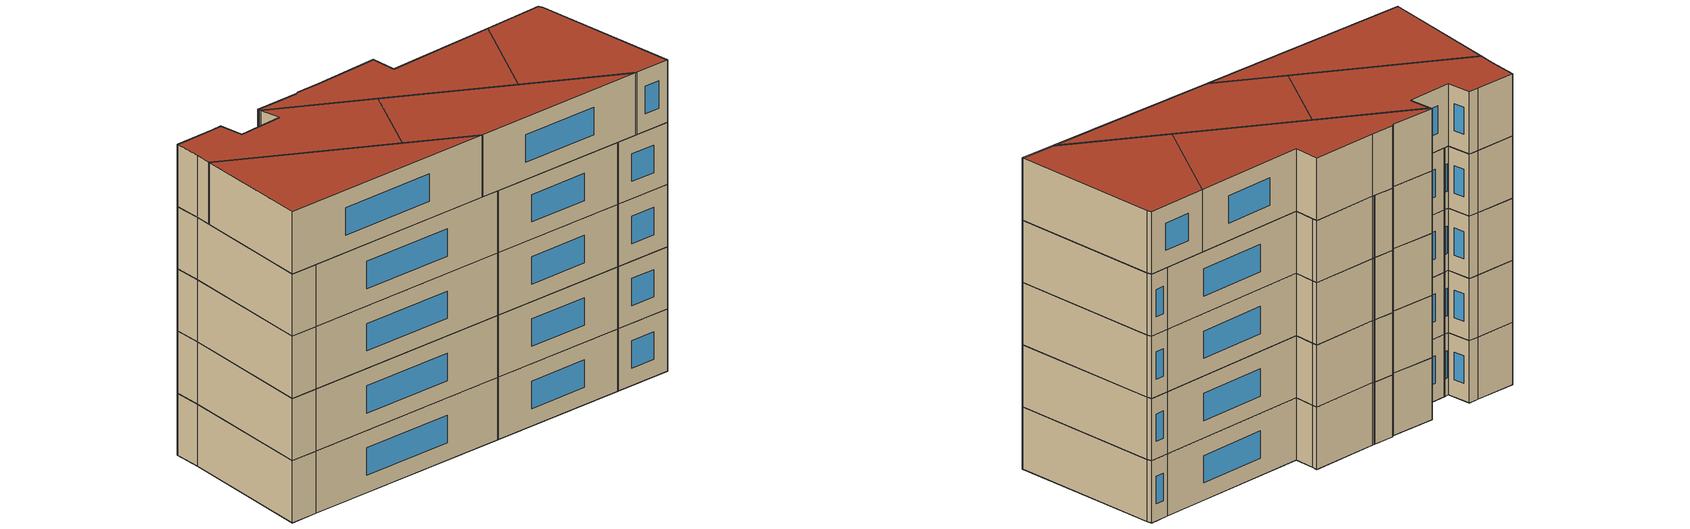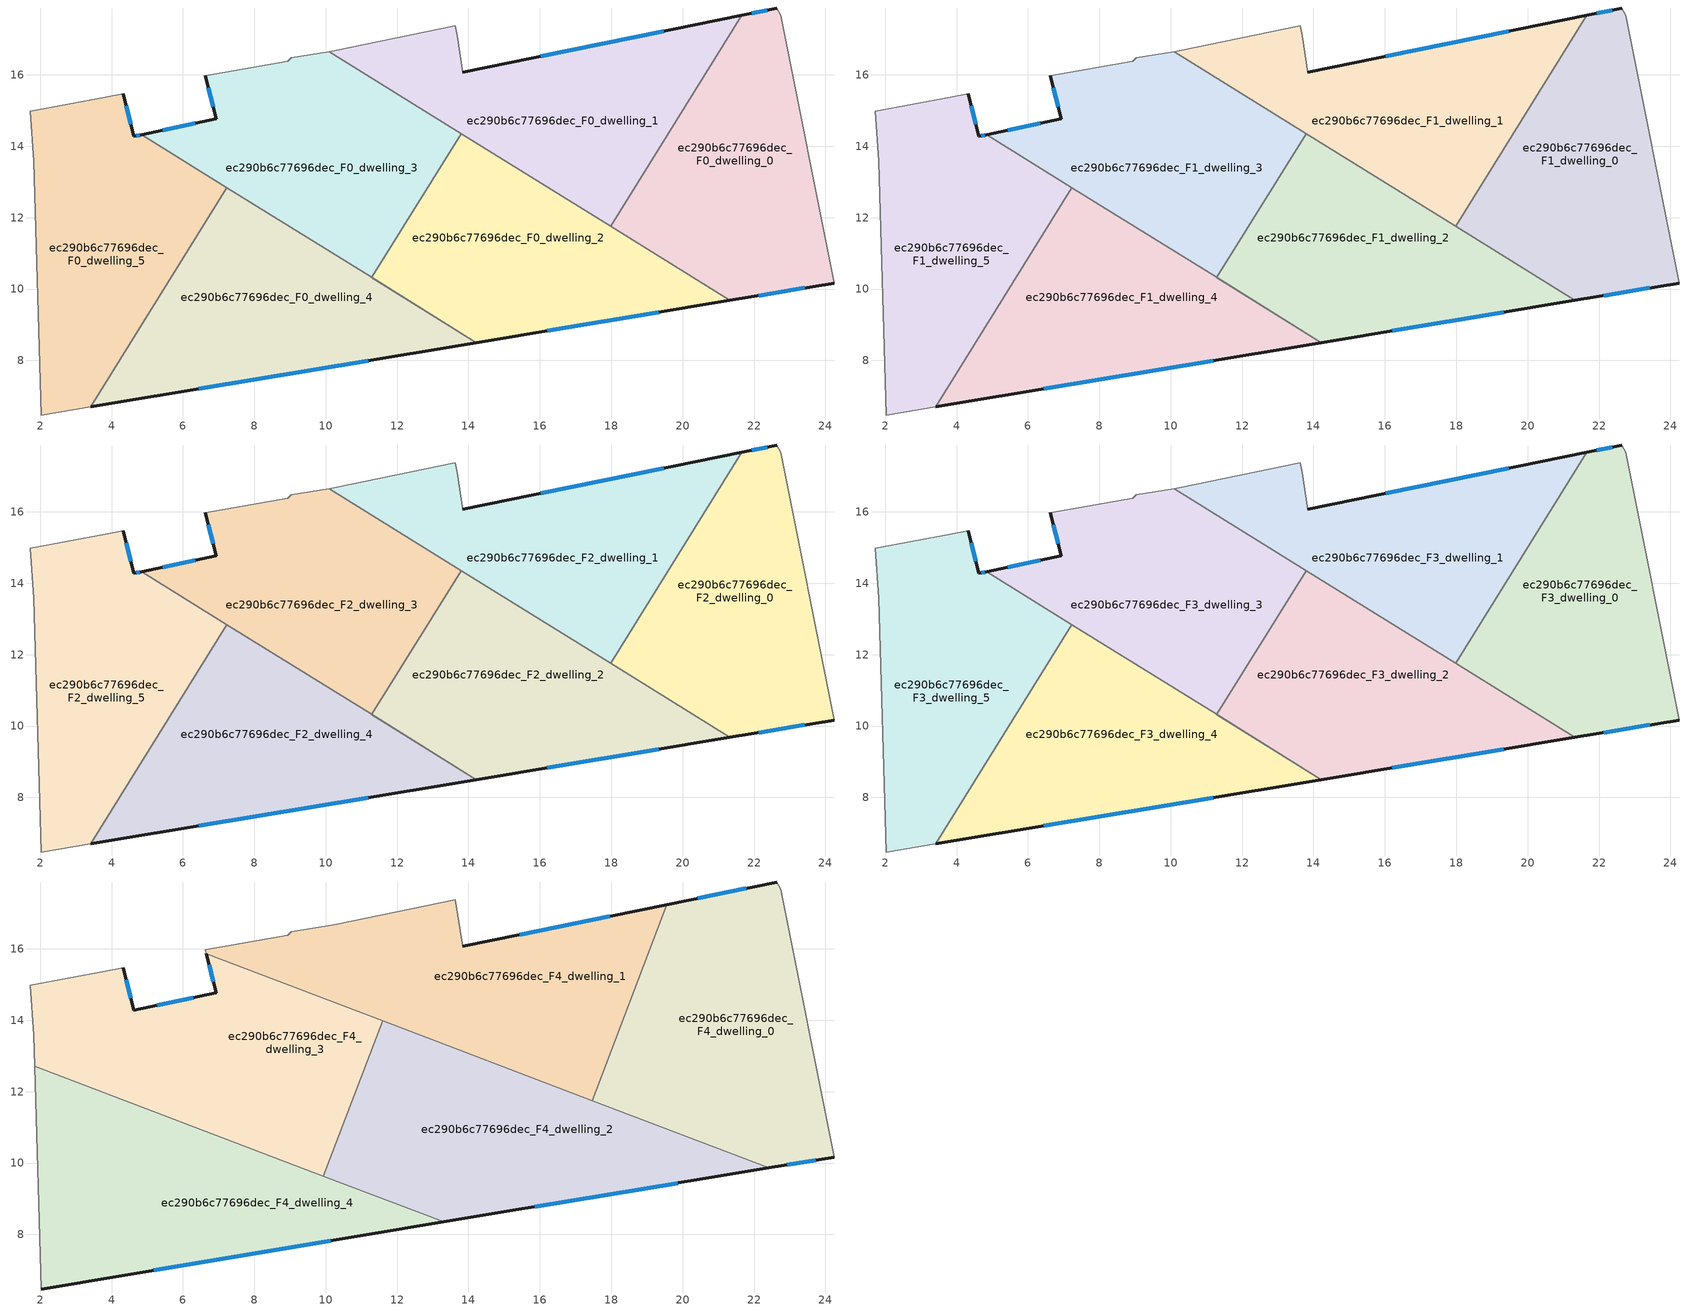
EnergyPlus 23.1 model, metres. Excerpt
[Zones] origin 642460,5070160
ec290b6c77696dec_F0_dwelling_0
 floor ground (EU_floor_Construction): 24.24,10.17 22.74,17.67 22.64,17.87 21.66,17.67 17.98,11.75 21.31,9.68 z0
 wall outside (EU_wall_Construction): 24.24,10.17 21.31,9.68 / 21.66,17.67 22.64,17.87 z0:3
 wall adiabatic (EU_wall_Construction): 22.64,17.87 22.74,17.67 24.24,10.17 z0:3
 wall to ec290b6c77696dec_F0_dwelling_1 (EU_wall_Construction): 17.98,11.75 21.66,17.67 z0:3
 wall to ec290b6c77696dec_F0_dwelling_2 (EU_wall_Construction): 21.31,9.68 17.98,11.75 z0:3
 window (EU_Window_Construction): 23.42,10.03 22.13,9.82 / 21.93,17.73 22.37,17.82 z0.84:2.16
ec290b6c77696dec_F0_dwelling_1
 floor ground (EU_floor_Construction): 17.98,11.75 21.66,17.67 13.84,16.07 13.68,17.09 13.64,17.38 10.23,16.68 10.09,16.65 z0
 wall outside (EU_wall_Construction): 13.84,16.07 21.66,17.67 z0:3
 wall adiabatic (EU_wall_Construction): 10.09,16.65 10.23,16.68 13.64,17.38 13.68,17.09 13.84,16.07 z0:3
 wall to ec290b6c77696dec_F0_dwelling_3 (EU_wall_Construction): 13.79,14.36 10.09,16.65 z0:3
 wall to ec290b6c77696dec_F0_dwelling_2 (EU_wall_Construction): 17.98,11.75 13.79,14.35 z0:3
 window (EU_Window_Construction): 16.03,16.52 19.47,17.22 z0.84:2.16
ec290b6c77696dec_F0_dwelling_2
 floor ground (EU_floor_Construction): 21.31,9.68 13.79,14.36 11.29,10.32 14.22,8.5 z0
 wall outside (EU_wall_Construction): 21.31,9.68 14.22,8.5 z0:3
 wall to ec290b6c77696dec_F0_dwelling_3 (EU_wall_Construction): 11.29,10.32 13.79,14.36 z0:3
 wall to ec290b6c77696dec_F0_dwelling_4 (EU_wall_Construction): 14.22,8.5 11.29,10.32 z0:3
 window (EU_Window_Construction): 19.33,9.35 16.21,8.83 z0.84:2.16
ec290b6c77696dec_F0_dwelling_3
 floor ground (EU_floor_Construction): 14.22,8.5 11.29,10.32 13.79,14.36 10.09,16.65 9.03,16.48 8.93,16.38 6.63,15.98 6.93,14.78 4.85,14.32 z0
 wall outside (EU_wall_Construction): 4.85,14.32 6.93,14.78 6.63,15.98 z0:3
 wall adiabatic (EU_wall_Construction): 6.63,15.98 8.93,16.38 9.03,16.48 10.09,16.65 / 11.29,10.32 14.22,8.5 11.29,10.32 z0:3
 wall to ec290b6c77696dec_F0_dwelling_5 (EU_wall_Construction): 7.23,12.84 4.85,14.32 z0:3
 wall to ec290b6c77696dec_F0_dwelling_4 (EU_wall_Construction): 11.29,10.32 7.23,12.84 z0:3
 window (EU_Window_Construction): 5.43,14.45 6.35,14.65 / 6.85,15.11 6.72,15.64 z0.84:2.16
ec290b6c77696dec_F0_dwelling_4
 floor ground (EU_floor_Construction): 14.22,8.5 7.23,12.84 3.42,6.7 z0
 wall outside (EU_wall_Construction): 14.22,8.5 3.42,6.7 z0:3
 wall to ec290b6c77696dec_F0_dwelling_5 (EU_wall_Construction): 3.42,6.7 7.23,12.84 z0:3
 window (EU_Window_Construction): 11.19,8 6.45,7.21 z0.84:2.16
ec290b6c77696dec_F0_dwelling_5
 floor ground (EU_floor_Construction): 3.42,6.7 7.23,12.84 4.85,14.32 4.63,14.28 4.33,15.48 3.83,15.38 1.73,14.98 1.83,13.58 2.03,6.47 z0
 wall outside (EU_wall_Construction): 4.33,15.48 4.63,14.28 4.85,14.32 z0:3
 wall adiabatic (EU_wall_Construction): 3.42,6.7 2.03,6.47 1.83,13.58 1.73,14.98 3.83,15.38 4.33,15.48 z0:3
 window (EU_Window_Construction): 4.41,15.14 4.54,14.61 / 4.69,14.29 4.79,14.31 z0.84:2.16
ec290b6c77696dec_F1_dwelling_0
 floor to ec290b6c77696dec_F0_dwelling_0 (EU_floor_Construction): 24.24,10.17 22.74,17.67 22.64,17.87 21.66,17.67 17.98,11.75 21.31,9.68 z3
 wall outside (EU_wall_Construction): 24.24,10.17 21.31,9.68 / 21.66,17.67 22.64,17.87 z3:6
 wall adiabatic (EU_wall_Construction): 22.64,17.87 22.74,17.67 24.24,10.17 z3:6
 wall to ec290b6c77696dec_F1_dwelling_1 (EU_wall_Construction): 17.98,11.75 21.66,17.67 z3:6
 wall to ec290b6c77696dec_F1_dwelling_2 (EU_wall_Construction): 21.31,9.68 17.98,11.75 z3:6
 window (EU_Window_Construction): 23.42,10.03 22.13,9.82 / 21.93,17.73 22.37,17.82 z3.84:5.16
ec290b6c77696dec_F1_dwelling_1
 floor to ec290b6c77696dec_F0_dwelling_1 (EU_floor_Construction): 17.98,11.75 21.66,17.67 13.84,16.07 13.68,17.09 13.64,17.38 10.23,16.68 10.09,16.65 z3
 wall outside (EU_wall_Construction): 13.84,16.07 21.66,17.67 z3:6
 wall adiabatic (EU_wall_Construction): 10.09,16.65 10.23,16.68 13.64,17.38 13.68,17.09 13.84,16.07 z3:6
 wall to ec290b6c77696dec_F1_dwelling_3 (EU_wall_Construction): 13.79,14.36 10.09,16.65 z3:6
 wall to ec290b6c77696dec_F1_dwelling_2 (EU_wall_Construction): 17.98,11.75 13.79,14.35 z3:6
 window (EU_Window_Construction): 16.03,16.52 19.47,17.22 z3.84:5.16
ec290b6c77696dec_F1_dwelling_2
 floor to ec290b6c77696dec_F0_dwelling_2 (EU_floor_Construction): 21.31,9.68 13.79,14.36 11.29,10.32 14.22,8.5 z3
 wall outside (EU_wall_Construction): 21.31,9.68 14.22,8.5 z3:6
 wall to ec290b6c77696dec_F1_dwelling_3 (EU_wall_Construction): 11.29,10.32 13.79,14.36 z3:6
 wall to ec290b6c77696dec_F1_dwelling_4 (EU_wall_Construction): 14.22,8.5 11.29,10.32 z3:6
 window (EU_Window_Construction): 19.33,9.35 16.21,8.83 z3.84:5.16
ec290b6c77696dec_F1_dwelling_3
 floor to ec290b6c77696dec_F0_dwelling_3 (EU_floor_Construction): 14.22,8.5 11.29,10.32 13.79,14.36 10.09,16.65 9.03,16.48 8.93,16.38 6.63,15.98 6.93,14.78 4.85,14.32 z3
 wall outside (EU_wall_Construction): 4.85,14.32 6.93,14.78 6.63,15.98 z3:6
 wall adiabatic (EU_wall_Construction): 6.63,15.98 8.93,16.38 9.03,16.48 10.09,16.65 / 11.29,10.32 14.22,8.5 11.29,10.32 z3:6
 wall to ec290b6c77696dec_F1_dwelling_5 (EU_wall_Construction): 7.23,12.84 4.85,14.32 z3:6
 wall to ec290b6c77696dec_F1_dwelling_4 (EU_wall_Construction): 11.29,10.32 7.23,12.84 z3:6
 window (EU_Window_Construction): 5.43,14.45 6.35,14.65 / 6.85,15.11 6.72,15.64 z3.84:5.16
ec290b6c77696dec_F1_dwelling_4
 floor to ec290b6c77696dec_F0_dwelling_4 (EU_floor_Construction): 14.22,8.5 7.23,12.84 3.42,6.7 z3
 wall outside (EU_wall_Construction): 14.22,8.5 3.42,6.7 z3:6
 wall to ec290b6c77696dec_F1_dwelling_5 (EU_wall_Construction): 3.42,6.7 7.23,12.84 z3:6
 window (EU_Window_Construction): 11.19,8 6.45,7.21 z3.84:5.16
ec290b6c77696dec_F1_dwelling_5
 floor to ec290b6c77696dec_F0_dwelling_5 (EU_floor_Construction): 3.42,6.7 7.23,12.84 4.85,14.32 4.63,14.28 4.33,15.48 3.83,15.38 1.73,14.98 1.83,13.58 2.03,6.47 z3
 wall outside (EU_wall_Construction): 4.33,15.48 4.63,14.28 4.85,14.32 z3:6
 wall adiabatic (EU_wall_Construction): 3.42,6.7 2.03,6.47 1.83,13.58 1.73,14.98 3.83,15.38 4.33,15.48 z3:6
 window (EU_Window_Construction): 4.41,15.14 4.54,14.61 / 4.69,14.29 4.79,14.31 z3.84:5.16
ec290b6c77696dec_F2_dwelling_0
 floor to ec290b6c77696dec_F1_dwelling_0 (EU_floor_Construction): 24.24,10.17 22.74,17.67 22.64,17.87 21.66,17.67 17.98,11.75 21.31,9.68 z6
 wall outside (EU_wall_Construction): 24.24,10.17 21.31,9.68 / 21.66,17.67 22.64,17.87 z6:9
 wall adiabatic (EU_wall_Construction): 22.64,17.87 22.74,17.67 24.24,10.17 z6:9
 wall to ec290b6c77696dec_F2_dwelling_1 (EU_wall_Construction): 17.98,11.75 21.66,17.67 z6:9
 wall to ec290b6c77696dec_F2_dwelling_2 (EU_wall_Construction): 21.31,9.68 17.98,11.75 z6:9
 window (EU_Window_Construction): 23.42,10.03 22.13,9.82 / 21.93,17.73 22.37,17.82 z6.84:8.16
ec290b6c77696dec_F2_dwelling_1
 floor to ec290b6c77696dec_F1_dwelling_1 (EU_floor_Construction): 17.98,11.75 21.66,17.67 13.84,16.07 13.68,17.09 13.64,17.38 10.23,16.68 10.09,16.65 z6
 wall outside (EU_wall_Construction): 13.84,16.07 21.66,17.67 z6:9
 wall adiabatic (EU_wall_Construction): 10.09,16.65 10.23,16.68 13.64,17.38 13.68,17.09 13.84,16.07 z6:9
 wall to ec290b6c77696dec_F2_dwelling_3 (EU_wall_Construction): 13.79,14.36 10.09,16.65 z6:9
 wall to ec290b6c77696dec_F2_dwelling_2 (EU_wall_Construction): 17.98,11.75 13.79,14.35 z6:9
 window (EU_Window_Construction): 16.03,16.52 19.47,17.22 z6.84:8.16
ec290b6c77696dec_F2_dwelling_2
 floor to ec290b6c77696dec_F1_dwelling_2 (EU_floor_Construction): 21.31,9.68 13.79,14.36 11.29,10.32 14.22,8.5 z6
 wall outside (EU_wall_Construction): 21.31,9.68 14.22,8.5 z6:9
 wall to ec290b6c77696dec_F2_dwelling_3 (EU_wall_Construction): 11.29,10.32 13.79,14.36 z6:9
 wall to ec290b6c77696dec_F2_dwelling_4 (EU_wall_Construction): 14.22,8.5 11.29,10.32 z6:9
 window (EU_Window_Construction): 19.33,9.35 16.21,8.83 z6.84:8.16
ec290b6c77696dec_F2_dwelling_3
 floor to ec290b6c77696dec_F1_dwelling_3 (EU_floor_Construction): 14.22,8.5 11.29,10.32 13.79,14.36 10.09,16.65 9.03,16.48 8.93,16.38 6.63,15.98 6.93,14.78 4.85,14.32 z6
 wall outside (EU_wall_Construction): 4.85,14.32 6.93,14.78 6.63,15.98 z6:9
 wall adiabatic (EU_wall_Construction): 6.63,15.98 8.93,16.38 9.03,16.48 10.09,16.65 / 11.29,10.32 14.22,8.5 11.29,10.32 z6:9
 wall to ec290b6c77696dec_F2_dwelling_5 (EU_wall_Construction): 7.23,12.84 4.85,14.32 z6:9
 wall to ec290b6c77696dec_F2_dwelling_4 (EU_wall_Construction): 11.29,10.32 7.23,12.84 z6:9
 window (EU_Window_Construction): 5.43,14.45 6.35,14.65 / 6.85,15.11 6.72,15.64 z6.84:8.16
ec290b6c77696dec_F2_dwelling_4
 floor to ec290b6c77696dec_F1_dwelling_4 (EU_floor_Construction): 14.22,8.5 7.23,12.84 3.42,6.7 z6
 wall outside (EU_wall_Construction): 14.22,8.5 3.42,6.7 z6:9
 wall to ec290b6c77696dec_F2_dwelling_5 (EU_wall_Construction): 3.42,6.7 7.23,12.84 z6:9
 window (EU_Window_Construction): 11.19,8 6.45,7.21 z6.84:8.16
ec290b6c77696dec_F2_dwelling_5
 floor to ec290b6c77696dec_F1_dwelling_5 (EU_floor_Construction): 3.42,6.7 7.23,12.84 4.85,14.32 4.63,14.28 4.33,15.48 3.83,15.38 1.73,14.98 1.83,13.58 2.03,6.47 z6
 wall outside (EU_wall_Construction): 4.33,15.48 4.63,14.28 4.85,14.32 z6:9
 wall adiabatic (EU_wall_Construction): 3.42,6.7 2.03,6.47 1.83,13.58 1.73,14.98 3.83,15.38 4.33,15.48 z6:9
 window (EU_Window_Construction): 4.41,15.14 4.54,14.61 / 4.69,14.29 4.79,14.31 z6.84:8.16
ec290b6c77696dec_F3_dwelling_0
 floor to ec290b6c77696dec_F2_dwelling_0 (EU_floor_Construction): 24.24,10.17 22.74,17.67 22.64,17.87 21.66,17.67 17.98,11.75 21.31,9.68 z9
 wall outside (EU_wall_Construction): 24.24,10.17 21.31,9.68 / 21.66,17.67 22.64,17.87 z9:12
 wall adiabatic (EU_wall_Construction): 22.64,17.87 22.74,17.67 24.24,10.17 z9:12
 wall to ec290b6c77696dec_F3_dwelling_1 (EU_wall_Construction): 17.98,11.75 21.66,17.67 z9:12
 wall to ec290b6c77696dec_F3_dwelling_2 (EU_wall_Construction): 21.31,9.68 17.98,11.75 z9:12
 window (EU_Window_Construction): 23.42,10.03 22.13,9.82 / 21.93,17.73 22.37,17.82 z9.84:11.16
ec290b6c77696dec_F3_dwelling_1
 floor to ec290b6c77696dec_F2_dwelling_1 (EU_floor_Construction): 17.98,11.75 21.66,17.67 13.84,16.07 13.68,17.09 13.64,17.38 10.23,16.68 10.09,16.65 z9
 wall outside (EU_wall_Construction): 13.84,16.07 21.66,17.67 z9:12
 wall adiabatic (EU_wall_Construction): 10.09,16.65 10.23,16.68 13.64,17.38 13.68,17.09 13.84,16.07 z9:12
 wall to ec290b6c77696dec_F3_dwelling_3 (EU_wall_Construction): 13.79,14.36 10.09,16.65 z9:12
 wall to ec290b6c77696dec_F3_dwelling_2 (EU_wall_Construction): 17.98,11.75 13.79,14.35 z9:12
 window (EU_Window_Construction): 16.03,16.52 19.47,17.22 z9.84:11.16
ec290b6c77696dec_F3_dwelling_2
 floor to ec290b6c77696dec_F2_dwelling_2 (EU_floor_Construction): 21.31,9.68 13.79,14.36 11.29,10.32 14.22,8.5 z9
 wall outside (EU_wall_Construction): 21.31,9.68 14.22,8.5 z9:12
 wall to ec290b6c77696dec_F3_dwelling_3 (EU_wall_Construction): 11.29,10.32 13.79,14.36 z9:12
 wall to ec290b6c77696dec_F3_dwelling_4 (EU_wall_Construction): 14.22,8.5 11.29,10.32 z9:12
 window (EU_Window_Construction): 19.33,9.35 16.21,8.83 z9.84:11.16
ec290b6c77696dec_F3_dwelling_3
 floor to ec290b6c77696dec_F2_dwelling_3 (EU_floor_Construction): 14.22,8.5 11.29,10.32 13.79,14.36 10.09,16.65 9.03,16.48 8.93,16.38 6.63,15.98 6.93,14.78 4.85,14.32 z9
 wall outside (EU_wall_Construction): 4.85,14.32 6.93,14.78 6.63,15.98 z9:12
 wall adiabatic (EU_wall_Construction): 6.63,15.98 8.93,16.38 9.03,16.48 10.09,16.65 / 11.29,10.32 14.22,8.5 11.29,10.32 z9:12
 wall to ec290b6c77696dec_F3_dwelling_5 (EU_wall_Construction): 7.23,12.84 4.85,14.32 z9:12
 wall to ec290b6c77696dec_F3_dwelling_4 (EU_wall_Construction): 11.29,10.32 7.23,12.84 z9:12
 window (EU_Window_Construction): 5.43,14.45 6.35,14.65 / 6.85,15.11 6.72,15.64 z9.84:11.16
ec290b6c77696dec_F3_dwelling_4
 floor to ec290b6c77696dec_F2_dwelling_4 (EU_floor_Construction): 14.22,8.5 7.23,12.84 3.42,6.7 z9
 wall outside (EU_wall_Construction): 14.22,8.5 3.42,6.7 z9:12
 wall to ec290b6c77696dec_F3_dwelling_5 (EU_wall_Construction): 3.42,6.7 7.23,12.84 z9:12
 window (EU_Window_Construction): 11.19,8 6.45,7.21 z9.84:11.16
ec290b6c77696dec_F3_dwelling_5
 floor to ec290b6c77696dec_F2_dwelling_5 (EU_floor_Construction): 3.42,6.7 7.23,12.84 4.85,14.32 4.63,14.28 4.33,15.48 3.83,15.38 1.73,14.98 1.83,13.58 2.03,6.47 z9
 wall outside (EU_wall_Construction): 4.33,15.48 4.63,14.28 4.85,14.32 z9:12
 wall adiabatic (EU_wall_Construction): 3.42,6.7 2.03,6.47 1.83,13.58 1.73,14.98 3.83,15.38 4.33,15.48 z9:12
 window (EU_Window_Construction): 4.41,15.14 4.54,14.61 / 4.69,14.29 4.79,14.31 z9.84:11.16
ec290b6c77696dec_F4_dwelling_0
 floor to ec290b6c77696dec_F3_dwelling_0 (EU_floor_Construction): 24.24,10.17 22.74,17.67 22.64,17.87 21.66,17.67 17.98,11.75 18.81,11.24 22.42,9.86 z12
 floor to ec290b6c77696dec_F3_dwelling_1 (EU_floor_Construction): 17.98,11.75 21.66,17.67 19.56,17.24 17.56,12.01 z12
 floor to ec290b6c77696dec_F3_dwelling_2 (EU_floor_Construction): 18.81,11.24 17.56,12.01 17.46,11.75 z12
 wall outside (EU_wall_Construction): 24.24,10.17 22.42,9.86 / 19.56,17.24 22.64,17.87 z12:15
 wall adiabatic (EU_wall_Construction): 22.64,17.87 22.74,17.67 24.24,10.17 z12:15
 wall to ec290b6c77696dec_F4_dwelling_1 (EU_wall_Construction): 17.46,11.75 19.56,17.24 z12:15
 wall to ec290b6c77696dec_F4_dwelling_2 (EU_wall_Construction): 22.42,9.86 17.46,11.75 z12:15
 window (EU_Window_Construction): 23.73,10.08 22.93,9.95 / 20.42,17.42 21.78,17.7 z12.84:14.16
 roof outside (EU_roof_Construction): 22.74,17.67 24.24,10.17 22.42,9.86 17.46,11.75 19.56,17.24 22.64,17.87 z15
ec290b6c77696dec_F4_dwelling_1
 floor to ec290b6c77696dec_F3_dwelling_1 (EU_floor_Construction): 17.56,12.01 19.56,17.24 13.84,16.07 13.68,17.09 13.64,17.38 10.23,16.68 10.09,16.65 z12
 floor to ec290b6c77696dec_F3_dwelling_3 (EU_floor_Construction): 13.19,13.38 13.79,14.36 10.09,16.65 9.03,16.48 8.93,16.38 6.63,15.98 6.66,15.87 z12
 floor to ec290b6c77696dec_F3_dwelling_2 (EU_floor_Construction): 17.46,11.75 17.56,12.01 13.79,14.36 13.19,13.38 z12
 wall outside (EU_wall_Construction): 13.84,16.07 19.56,17.24 z12:15
 wall adiabatic (EU_wall_Construction): 6.66,15.87 6.63,15.98 8.93,16.38 9.03,16.48 10.23,16.68 13.64,17.38 13.84,16.07 z12:15
 wall to ec290b6c77696dec_F4_dwelling_3 (EU_wall_Construction): 11.6,13.98 6.66,15.87 z12:15
 wall to ec290b6c77696dec_F4_dwelling_2 (EU_wall_Construction): 17.46,11.75 11.6,13.99 z12:15
 window (EU_Window_Construction): 15.44,16.4 17.95,16.91 z12.84:14.16
 roof outside (EU_roof_Construction): 19.56,17.24 17.46,11.75 6.66,15.87 6.63,15.98 8.93,16.38 9.03,16.48 10.23,16.68 13.64,17.38 13.84,16.07 z15
ec290b6c77696dec_F4_dwelling_2
 floor to ec290b6c77696dec_F3_dwelling_2 (EU_floor_Construction): 21.31,9.68 18.81,11.24 13.19,13.38 11.29,10.32 14.22,8.5 z12
 floor to ec290b6c77696dec_F3_dwelling_3 (EU_floor_Construction): 14.22,8.5 11.29,10.32 13.19,13.38 11.6,13.98 10.41,10.87 z12
 floor to ec290b6c77696dec_F3_dwelling_4 (EU_floor_Construction): 14.22,8.5 10.41,10.87 9.94,9.63 13.31,8.35 z12
 floor to ec290b6c77696dec_F3_dwelling_0 (EU_floor_Construction): 22.42,9.86 18.81,11.24 21.31,9.68 z12
 wall outside (EU_wall_Construction): 22.42,9.86 13.31,8.35 z12:15
 wall to ec290b6c77696dec_F4_dwelling_3 (EU_wall_Construction): 9.94,9.63 11.6,13.99 z12:15
 wall to ec290b6c77696dec_F4_dwelling_4 (EU_wall_Construction): 13.31,8.35 9.94,9.63 z12:15
 window (EU_Window_Construction): 19.86,9.44 15.86,8.77 z12.84:14.16
 roof outside (EU_roof_Construction): 22.42,9.86 13.31,8.35 9.94,9.63 11.6,13.99 z15
ec290b6c77696dec_F4_dwelling_3
 floor to ec290b6c77696dec_F3_dwelling_3 (EU_floor_Construction): 10.41,10.87 11.6,13.99 6.66,15.87 6.93,14.78 4.85,14.32 z12
 floor to ec290b6c77696dec_F3_dwelling_4 (EU_floor_Construction): 9.94,9.63 10.41,10.87 7.23,12.84 6.14,11.08 z12
 floor to ec290b6c77696dec_F3_dwelling_5 (EU_floor_Construction): 6.14,11.08 7.23,12.84 4.85,14.32 4.63,14.28 4.33,15.48 3.83,15.38 1.73,14.98 1.83,13.58 1.85,12.71 z12
 wall outside (EU_wall_Construction): 4.33,15.48 4.63,14.28 6.93,14.78 6.66,15.87 z12:15
 wall adiabatic (EU_wall_Construction): 1.85,12.71 1.83,13.58 1.73,14.98 3.83,15.38 4.33,15.48 z12:15
 wall to ec290b6c77696dec_F4_dwelling_4 (EU_wall_Construction): 9.94,9.63 1.85,12.71 z12:15
 window (EU_Window_Construction): 4.41,15.14 4.54,14.61 / 5.27,14.42 6.29,14.63 / 6.85,15.08 6.73,15.56 z12.84:14.16
 roof outside (EU_roof_Construction): 11.6,13.99 9.94,9.63 1.85,12.71 1.83,13.58 1.73,14.98 3.83,15.38 4.33,15.48 4.63,14.28 6.93,14.78 6.66,15.87 z15
ec290b6c77696dec_F4_dwelling_4
 floor to ec290b6c77696dec_F3_dwelling_4 (EU_floor_Construction): 13.31,8.35 6.14,11.08 3.42,6.7 z12
 floor to ec290b6c77696dec_F3_dwelling_5 (EU_floor_Construction): 3.42,6.7 6.14,11.08 1.85,12.71 2.03,6.47 z12
 wall outside (EU_wall_Construction): 13.31,8.35 2.03,6.47 z12:15
 wall adiabatic (EU_wall_Construction): 2.03,6.47 1.85,12.71 z12:15
 window (EU_Window_Construction): 10.15,7.82 5.19,7 z12.84:14.16
 roof outside (EU_roof_Construction): 13.31,8.35 2.03,6.47 1.85,12.71 z15
[Building]
EU S2 Campaign: North Axis=0; Terrain=City; Solar Distribution=FullExterior
[Site:Location]
Lyon-Bron: Latitude=45.75; Longitude=5; Time Zone=1; Elevation=198
[SizingPeriod:WeatherFileDays]
AnnualSizingPeriod: Begin Month=1; Begin Day of Month=1; End Month=12; End Day of Month=31; Day of Week for Start Day=Monday; Use Weather File Daylight Saving Period=No; Use Weather File Rain and Snow Indicators=No
[MATERIAL]
EU_InternalMass_Material: Roughness=MediumRough; Thickness=0.1; Conductivity=1; Density=1800; Specific Heat=900; Thermal Absorptance=0.9; Solar Absorptance=0.7; Visible Absorptance=0.7
[MATERIAL:NOMASS] Roughness=MediumRough; Thermal Absorptance=0.9; Solar Absorptance=0.7; Visible Absorptance=0.7
Name | Thermal Resistance
EU_wall_NoMass | 0.776494
EU_roof_NoMass | 0.486893
EU_floor_NoMass | 0.421597
[WINDOWMATERIAL:SIMPLEGLAZINGSYSTEM]
EU_Window_SimpleGlazing: UFactor=4.24961; Solar Heat Gain Coefficient=0.83; Visible Transmittance=0.83
[CONSTRUCTION]
EU_wall_Construction: EU_wall_NoMass
EU_roof_Construction: EU_roof_NoMass
EU_floor_Construction: EU_floor_NoMass
EU_InternalMass_Construction: EU_InternalMass_Material
EU_Window_Construction: EU_Window_SimpleGlazing
[ZONE] Type=1; Multiplier=1; Ceiling Height=autocalculate; Floor Area=autocalculate; Part of Total Floor Area=Yes
Name | Volume
ec290b6c77696dec_F0_dwelling_0; ec290b6c77696dec_F1_dwelling_0; ec290b6c77696dec_F2_dwelling_0; ec290b6c77696dec_F3_dwelling_0 | 88.3975
ec290b6c77696dec_F4_dwelling_0 | 106.112
ec290b6c77696dec_F0_dwelling_1; ec290b6c77696dec_F1_dwelling_1; ec290b6c77696dec_F2_dwelling_1; ec290b6c77696dec_F3_dwelling_1 | 88.4172
ec290b6c77696dec_F4_dwelling_1 | 106.108
ec290b6c77696dec_F0_dwelling_2; ec290b6c77696dec_F1_dwelling_2; ec290b6c77696dec_F2_dwelling_2; ec290b6c77696dec_F3_dwelling_2 | 87.6467
ec290b6c77696dec_F4_dwelling_2 | 106.104
ec290b6c77696dec_F0_dwelling_3; ec290b6c77696dec_F1_dwelling_3; ec290b6c77696dec_F2_dwelling_3; ec290b6c77696dec_F3_dwelling_3 | 87.6614
ec290b6c77696dec_F4_dwelling_3 | 106.088
ec290b6c77696dec_F0_dwelling_4; ec290b6c77696dec_F1_dwelling_4; ec290b6c77696dec_F2_dwelling_4; ec290b6c77696dec_F3_dwelling_4 | 89.1885
ec290b6c77696dec_F4_dwelling_4 | 106.106
ec290b6c77696dec_F0_dwelling_5; ec290b6c77696dec_F1_dwelling_5; ec290b6c77696dec_F2_dwelling_5; ec290b6c77696dec_F3_dwelling_5 | 89.2075
[INTERNALMASS] Construction=EU_InternalMass_Construction
Name | Zone or ZoneList | Surface Area
ec290b6c77696dec_F0_dwelling_0_EU_InternalMass | ec290b6c77696dec_F0_dwelling_0 | 29.4656
ec290b6c77696dec_F0_dwelling_1_EU_InternalMass | ec290b6c77696dec_F0_dwelling_1 | 29.4716
ec290b6c77696dec_F0_dwelling_2_EU_InternalMass | ec290b6c77696dec_F0_dwelling_2 | 29.216
ec290b6c77696dec_F0_dwelling_3_EU_InternalMass | ec290b6c77696dec_F0_dwelling_3 | 29.2187
ec290b6c77696dec_F0_dwelling_4_EU_InternalMass | ec290b6c77696dec_F0_dwelling_4 | 29.726
ec290b6c77696dec_F0_dwelling_5_EU_InternalMass | ec290b6c77696dec_F0_dwelling_5 | 29.7355
ec290b6c77696dec_F1_dwelling_0_EU_InternalMass | ec290b6c77696dec_F1_dwelling_0 | 29.4656
ec290b6c77696dec_F1_dwelling_1_EU_InternalMass | ec290b6c77696dec_F1_dwelling_1 | 29.4716
ec290b6c77696dec_F1_dwelling_2_EU_InternalMass | ec290b6c77696dec_F1_dwelling_2 | 29.216
ec290b6c77696dec_F1_dwelling_3_EU_InternalMass | ec290b6c77696dec_F1_dwelling_3 | 29.2187
ec290b6c77696dec_F1_dwelling_4_EU_InternalMass | ec290b6c77696dec_F1_dwelling_4 | 29.726
ec290b6c77696dec_F1_dwelling_5_EU_InternalMass | ec290b6c77696dec_F1_dwelling_5 | 29.7355
ec290b6c77696dec_F2_dwelling_0_EU_InternalMass | ec290b6c77696dec_F2_dwelling_0 | 29.4656
ec290b6c77696dec_F2_dwelling_1_EU_InternalMass | ec290b6c77696dec_F2_dwelling_1 | 29.4716
ec290b6c77696dec_F2_dwelling_2_EU_InternalMass | ec290b6c77696dec_F2_dwelling_2 | 29.216
ec290b6c77696dec_F2_dwelling_3_EU_InternalMass | ec290b6c77696dec_F2_dwelling_3 | 29.2187
ec290b6c77696dec_F2_dwelling_4_EU_InternalMass | ec290b6c77696dec_F2_dwelling_4 | 29.726
ec290b6c77696dec_F2_dwelling_5_EU_InternalMass | ec290b6c77696dec_F2_dwelling_5 | 29.7355
ec290b6c77696dec_F3_dwelling_0_EU_InternalMass | ec290b6c77696dec_F3_dwelling_0 | 29.4656
ec290b6c77696dec_F3_dwelling_1_EU_InternalMass | ec290b6c77696dec_F3_dwelling_1 | 29.4716
ec290b6c77696dec_F3_dwelling_2_EU_InternalMass | ec290b6c77696dec_F3_dwelling_2 | 29.216
ec290b6c77696dec_F3_dwelling_3_EU_InternalMass | ec290b6c77696dec_F3_dwelling_3 | 29.2187
ec290b6c77696dec_F3_dwelling_4_EU_InternalMass | ec290b6c77696dec_F3_dwelling_4 | 29.726
ec290b6c77696dec_F3_dwelling_5_EU_InternalMass | ec290b6c77696dec_F3_dwelling_5 | 29.7355
ec290b6c77696dec_F4_dwelling_0_EU_InternalMass | ec290b6c77696dec_F4_dwelling_0 | 35.3726
ec290b6c77696dec_F4_dwelling_1_EU_InternalMass | ec290b6c77696dec_F4_dwelling_1 | 35.3688
ec290b6c77696dec_F4_dwelling_2_EU_InternalMass | ec290b6c77696dec_F4_dwelling_2 | 35.3657
ec290b6c77696dec_F4_dwelling_3_EU_InternalMass | ec290b6c77696dec_F4_dwelling_3 | 35.363
ec290b6c77696dec_F4_dwelling_4_EU_InternalMass | ec290b6c77696dec_F4_dwelling_4 | 35.3688
[OTHEREQUIPMENT] Fuel Type=Electricity; Design Level Calculation Method=Watts/Area; Power per Zone Floor Area=1; Fraction Latent=0; Fraction Radiant=0; Fraction Lost=0; Carbon Dioxide Generation Rate=0; EndUse Subcategory=EU_Step8_InternalGains
Name | Zone or ZoneList or Space or SpaceList | Schedule
EU_Step8_InternalGain_ec290b6c77696dec_F0_dwelling_0_f000 | ec290b6c77696dec_F0_dwelling_0 | EU_Step8_GainSchedule_ec290b6c77696dec_F0_dwelling_0_f000
EU_Step8_InternalGain_ec290b6c77696dec_F0_dwelling_1_f000 | ec290b6c77696dec_F0_dwelling_1 | EU_Step8_GainSchedule_ec290b6c77696dec_F0_dwelling_1_f000
EU_Step8_InternalGain_ec290b6c77696dec_F0_dwelling_2_f000 | ec290b6c77696dec_F0_dwelling_2 | EU_Step8_GainSchedule_ec290b6c77696dec_F0_dwelling_2_f000
EU_Step8_InternalGain_ec290b6c77696dec_F0_dwelling_3_f000 | ec290b6c77696dec_F0_dwelling_3 | EU_Step8_GainSchedule_ec290b6c77696dec_F0_dwelling_3_f000
EU_Step8_InternalGain_ec290b6c77696dec_F0_dwelling_4_f000 | ec290b6c77696dec_F0_dwelling_4 | EU_Step8_GainSchedule_ec290b6c77696dec_F0_dwelling_4_f000
EU_Step8_InternalGain_ec290b6c77696dec_F0_dwelling_5_f000 | ec290b6c77696dec_F0_dwelling_5 | EU_Step8_GainSchedule_ec290b6c77696dec_F0_dwelling_5_f000
EU_Step8_InternalGain_ec290b6c77696dec_F1_dwelling_0_f000 | ec290b6c77696dec_F1_dwelling_0 | EU_Step8_GainSchedule_ec290b6c77696dec_F1_dwelling_0_f000
EU_Step8_InternalGain_ec290b6c77696dec_F1_dwelling_1_f000 | ec290b6c77696dec_F1_dwelling_1 | EU_Step8_GainSchedule_ec290b6c77696dec_F1_dwelling_1_f000
EU_Step8_InternalGain_ec290b6c77696dec_F1_dwelling_2_f000 | ec290b6c77696dec_F1_dwelling_2 | EU_Step8_GainSchedule_ec290b6c77696dec_F1_dwelling_2_f000
EU_Step8_InternalGain_ec290b6c77696dec_F1_dwelling_3_f000 | ec290b6c77696dec_F1_dwelling_3 | EU_Step8_GainSchedule_ec290b6c77696dec_F1_dwelling_3_f000
EU_Step8_InternalGain_ec290b6c77696dec_F1_dwelling_4_f000 | ec290b6c77696dec_F1_dwelling_4 | EU_Step8_GainSchedule_ec290b6c77696dec_F1_dwelling_4_f000
EU_Step8_InternalGain_ec290b6c77696dec_F1_dwelling_5_f000 | ec290b6c77696dec_F1_dwelling_5 | EU_Step8_GainSchedule_ec290b6c77696dec_F1_dwelling_5_f000
EU_Step8_InternalGain_ec290b6c77696dec_F2_dwelling_0_f000 | ec290b6c77696dec_F2_dwelling_0 | EU_Step8_GainSchedule_ec290b6c77696dec_F2_dwelling_0_f000
EU_Step8_InternalGain_ec290b6c77696dec_F2_dwelling_1_f000 | ec290b6c77696dec_F2_dwelling_1 | EU_Step8_GainSchedule_ec290b6c77696dec_F2_dwelling_1_f000
EU_Step8_InternalGain_ec290b6c77696dec_F2_dwelling_2_f000 | ec290b6c77696dec_F2_dwelling_2 | EU_Step8_GainSchedule_ec290b6c77696dec_F2_dwelling_2_f000
EU_Step8_InternalGain_ec290b6c77696dec_F2_dwelling_3_f000 | ec290b6c77696dec_F2_dwelling_3 | EU_Step8_GainSchedule_ec290b6c77696dec_F2_dwelling_3_f000
EU_Step8_InternalGain_ec290b6c77696dec_F2_dwelling_4_f000 | ec290b6c77696dec_F2_dwelling_4 | EU_Step8_GainSchedule_ec290b6c77696dec_F2_dwelling_4_f000
EU_Step8_InternalGain_ec290b6c77696dec_F2_dwelling_5_f000 | ec290b6c77696dec_F2_dwelling_5 | EU_Step8_GainSchedule_ec290b6c77696dec_F2_dwelling_5_f000
EU_Step8_InternalGain_ec290b6c77696dec_F3_dwelling_0_f000 | ec290b6c77696dec_F3_dwelling_0 | EU_Step8_GainSchedule_ec290b6c77696dec_F3_dwelling_0_f000
EU_Step8_InternalGain_ec290b6c77696dec_F3_dwelling_1_f000 | ec290b6c77696dec_F3_dwelling_1 | EU_Step8_GainSchedule_ec290b6c77696dec_F3_dwelling_1_f000
EU_Step8_InternalGain_ec290b6c77696dec_F3_dwelling_2_f000 | ec290b6c77696dec_F3_dwelling_2 | EU_Step8_GainSchedule_ec290b6c77696dec_F3_dwelling_2_f000
EU_Step8_InternalGain_ec290b6c77696dec_F3_dwelling_3_f000 | ec290b6c77696dec_F3_dwelling_3 | EU_Step8_GainSchedule_ec290b6c77696dec_F3_dwelling_3_f000
EU_Step8_InternalGain_ec290b6c77696dec_F3_dwelling_4_f000 | ec290b6c77696dec_F3_dwelling_4 | EU_Step8_GainSchedule_ec290b6c77696dec_F3_dwelling_4_f000
EU_Step8_InternalGain_ec290b6c77696dec_F3_dwelling_5_f000 | ec290b6c77696dec_F3_dwelling_5 | EU_Step8_GainSchedule_ec290b6c77696dec_F3_dwelling_5_f000
EU_Step8_InternalGain_ec290b6c77696dec_F4_dwelling_0_f000 | ec290b6c77696dec_F4_dwelling_0 | EU_Step8_GainSchedule_ec290b6c77696dec_F4_dwelling_0_f000
EU_Step8_InternalGain_ec290b6c77696dec_F4_dwelling_1_f000 | ec290b6c77696dec_F4_dwelling_1 | EU_Step8_GainSchedule_ec290b6c77696dec_F4_dwelling_1_f000
EU_Step8_InternalGain_ec290b6c77696dec_F4_dwelling_2_f000 | ec290b6c77696dec_F4_dwelling_2 | EU_Step8_GainSchedule_ec290b6c77696dec_F4_dwelling_2_f000
EU_Step8_InternalGain_ec290b6c77696dec_F4_dwelling_3_f000 | ec290b6c77696dec_F4_dwelling_3 | EU_Step8_GainSchedule_ec290b6c77696dec_F4_dwelling_3_f000
EU_Step8_InternalGain_ec290b6c77696dec_F4_dwelling_4_f000 | ec290b6c77696dec_F4_dwelling_4 | EU_Step8_GainSchedule_ec290b6c77696dec_F4_dwelling_4_f000
[ZONEVENTILATION:DESIGNFLOWRATE] Schedule=EU_AlwaysOn; Design Flow Rate Calculation Method=AirChanges/Hour; Air Changes per Hour=0.693814; Ventilation Type=Natural; Fan Pressure Rise=0; Fan Total Efficiency=1; Constant Term Coefficient=1; Temperature Term Coefficient=0; Velocity Term Coefficient=0; Velocity Squared Term Coefficient=0; Minimum Indoor Temperature=-100; Maximum Indoor Temperature=100; Delta Temperature=-100; Minimum Outdoor Temperature=-100; Maximum Outdoor Temperature=100; Maximum Wind Speed=40
Name | Zone or ZoneList or Space or SpaceList
EU_ConstantAir_ec290b6c77696dec_F0_dwelling_0 | ec290b6c77696dec_F0_dwelling_0
EU_ConstantAir_ec290b6c77696dec_F0_dwelling_1 | ec290b6c77696dec_F0_dwelling_1
EU_ConstantAir_ec290b6c77696dec_F0_dwelling_2 | ec290b6c77696dec_F0_dwelling_2
EU_ConstantAir_ec290b6c77696dec_F0_dwelling_3 | ec290b6c77696dec_F0_dwelling_3
EU_ConstantAir_ec290b6c77696dec_F0_dwelling_4 | ec290b6c77696dec_F0_dwelling_4
EU_ConstantAir_ec290b6c77696dec_F0_dwelling_5 | ec290b6c77696dec_F0_dwelling_5
EU_ConstantAir_ec290b6c77696dec_F1_dwelling_0 | ec290b6c77696dec_F1_dwelling_0
EU_ConstantAir_ec290b6c77696dec_F1_dwelling_1 | ec290b6c77696dec_F1_dwelling_1
EU_ConstantAir_ec290b6c77696dec_F1_dwelling_2 | ec290b6c77696dec_F1_dwelling_2
EU_ConstantAir_ec290b6c77696dec_F1_dwelling_3 | ec290b6c77696dec_F1_dwelling_3
EU_ConstantAir_ec290b6c77696dec_F1_dwelling_4 | ec290b6c77696dec_F1_dwelling_4
EU_ConstantAir_ec290b6c77696dec_F1_dwelling_5 | ec290b6c77696dec_F1_dwelling_5
EU_ConstantAir_ec290b6c77696dec_F2_dwelling_0 | ec290b6c77696dec_F2_dwelling_0
EU_ConstantAir_ec290b6c77696dec_F2_dwelling_1 | ec290b6c77696dec_F2_dwelling_1
EU_ConstantAir_ec290b6c77696dec_F2_dwelling_2 | ec290b6c77696dec_F2_dwelling_2
EU_ConstantAir_ec290b6c77696dec_F2_dwelling_3 | ec290b6c77696dec_F2_dwelling_3
EU_ConstantAir_ec290b6c77696dec_F2_dwelling_4 | ec290b6c77696dec_F2_dwelling_4
EU_ConstantAir_ec290b6c77696dec_F2_dwelling_5 | ec290b6c77696dec_F2_dwelling_5
EU_ConstantAir_ec290b6c77696dec_F3_dwelling_0 | ec290b6c77696dec_F3_dwelling_0
EU_ConstantAir_ec290b6c77696dec_F3_dwelling_1 | ec290b6c77696dec_F3_dwelling_1
EU_ConstantAir_ec290b6c77696dec_F3_dwelling_2 | ec290b6c77696dec_F3_dwelling_2
EU_ConstantAir_ec290b6c77696dec_F3_dwelling_3 | ec290b6c77696dec_F3_dwelling_3
EU_ConstantAir_ec290b6c77696dec_F3_dwelling_4 | ec290b6c77696dec_F3_dwelling_4
EU_ConstantAir_ec290b6c77696dec_F3_dwelling_5 | ec290b6c77696dec_F3_dwelling_5
EU_ConstantAir_ec290b6c77696dec_F4_dwelling_0 | ec290b6c77696dec_F4_dwelling_0
EU_ConstantAir_ec290b6c77696dec_F4_dwelling_1 | ec290b6c77696dec_F4_dwelling_1
EU_ConstantAir_ec290b6c77696dec_F4_dwelling_2 | ec290b6c77696dec_F4_dwelling_2
EU_ConstantAir_ec290b6c77696dec_F4_dwelling_3 | ec290b6c77696dec_F4_dwelling_3
EU_ConstantAir_ec290b6c77696dec_F4_dwelling_4 | ec290b6c77696dec_F4_dwelling_4
[HVACTEMPLATE:THERMOSTAT] Constant Heating Setpoint=20; Constant Cooling Setpoint=50
EU_HeatOnly_ec290b6c77696dec_F0_dwelling_0; EU_HeatOnly_ec290b6c77696dec_F0_dwelling_1; EU_HeatOnly_ec290b6c77696dec_F0_dwelling_2; EU_HeatOnly_ec290b6c77696dec_F0_dwelling_3; EU_HeatOnly_ec290b6c77696dec_F0_dwelling_4; EU_HeatOnly_ec290b6c77696dec_F0_dwelling_5; EU_HeatOnly_ec290b6c77696dec_F1_dwelling_0; EU_HeatOnly_ec290b6c77696dec_F1_dwelling_1; EU_HeatOnly_ec290b6c77696dec_F1_dwelling_2; EU_HeatOnly_ec290b6c77696dec_F1_dwelling_3; EU_HeatOnly_ec290b6c77696dec_F1_dwelling_4; EU_HeatOnly_ec290b6c77696dec_F1_dwelling_5; EU_HeatOnly_ec290b6c77696dec_F2_dwelling_0; EU_HeatOnly_ec290b6c77696dec_F2_dwelling_1; EU_HeatOnly_ec290b6c77696dec_F2_dwelling_2; EU_HeatOnly_ec290b6c77696dec_F2_dwelling_3; EU_HeatOnly_ec290b6c77696dec_F2_dwelling_4; EU_HeatOnly_ec290b6c77696dec_F2_dwelling_5; EU_HeatOnly_ec290b6c77696dec_F3_dwelling_0; EU_HeatOnly_ec290b6c77696dec_F3_dwelling_1; EU_HeatOnly_ec290b6c77696dec_F3_dwelling_2; EU_HeatOnly_ec290b6c77696dec_F3_dwelling_3; EU_HeatOnly_ec290b6c77696dec_F3_dwelling_4; EU_HeatOnly_ec290b6c77696dec_F3_dwelling_5; EU_HeatOnly_ec290b6c77696dec_F4_dwelling_0; EU_HeatOnly_ec290b6c77696dec_F4_dwelling_1; EU_HeatOnly_ec290b6c77696dec_F4_dwelling_2; EU_HeatOnly_ec290b6c77696dec_F4_dwelling_3; EU_HeatOnly_ec290b6c77696dec_F4_dwelling_4
[HVACTEMPLATE:ZONE:IDEALLOADSAIRSYSTEM] System Availability Schedule=EU_AlwaysOn; Maximum Heating Supply Air Temperature=50; Minimum Cooling Supply Air Temperature=13; Maximum Heating Supply Air Humidity Ratio=0.0156; Minimum Cooling Supply Air Humidity Ratio=0.0077; Heating Limit=NoLimit; Cooling Limit=NoLimit; Heating Availability Schedule=EU_AlwaysOn; Cooling Availability Schedule=EU_CoolingOff; Dehumidification Control Type=ConstantSensibleHeatRatio; Cooling Sensible Heat Ratio=0.7; Dehumidification Setpoint=60; Humidification Control Type=None; Humidification Setpoint=30; Outdoor Air Method=None; Outdoor Air Flow Rate per Person=0.00944; Outdoor Air Flow Rate per Zone Floor Area=0; Outdoor Air Flow Rate per Zone=0; Demand Controlled Ventilation Type=None; Outdoor Air Economizer Type=NoEconomizer; Heat Recovery Type=None; Sensible Heat Recovery Effectiveness=0.7; Latent Heat Recovery Effectiveness=0.65
Name | Template Thermostat
ec290b6c77696dec_F0_dwelling_0 | EU_HeatOnly_ec290b6c77696dec_F0_dwelling_0
ec290b6c77696dec_F0_dwelling_1 | EU_HeatOnly_ec290b6c77696dec_F0_dwelling_1
ec290b6c77696dec_F0_dwelling_2 | EU_HeatOnly_ec290b6c77696dec_F0_dwelling_2
ec290b6c77696dec_F0_dwelling_3 | EU_HeatOnly_ec290b6c77696dec_F0_dwelling_3
ec290b6c77696dec_F0_dwelling_4 | EU_HeatOnly_ec290b6c77696dec_F0_dwelling_4
ec290b6c77696dec_F0_dwelling_5 | EU_HeatOnly_ec290b6c77696dec_F0_dwelling_5
ec290b6c77696dec_F1_dwelling_0 | EU_HeatOnly_ec290b6c77696dec_F1_dwelling_0
ec290b6c77696dec_F1_dwelling_1 | EU_HeatOnly_ec290b6c77696dec_F1_dwelling_1
ec290b6c77696dec_F1_dwelling_2 | EU_HeatOnly_ec290b6c77696dec_F1_dwelling_2
ec290b6c77696dec_F1_dwelling_3 | EU_HeatOnly_ec290b6c77696dec_F1_dwelling_3
ec290b6c77696dec_F1_dwelling_4 | EU_HeatOnly_ec290b6c77696dec_F1_dwelling_4
ec290b6c77696dec_F1_dwelling_5 | EU_HeatOnly_ec290b6c77696dec_F1_dwelling_5
ec290b6c77696dec_F2_dwelling_0 | EU_HeatOnly_ec290b6c77696dec_F2_dwelling_0
ec290b6c77696dec_F2_dwelling_1 | EU_HeatOnly_ec290b6c77696dec_F2_dwelling_1
ec290b6c77696dec_F2_dwelling_2 | EU_HeatOnly_ec290b6c77696dec_F2_dwelling_2
ec290b6c77696dec_F2_dwelling_3 | EU_HeatOnly_ec290b6c77696dec_F2_dwelling_3
ec290b6c77696dec_F2_dwelling_4 | EU_HeatOnly_ec290b6c77696dec_F2_dwelling_4
ec290b6c77696dec_F2_dwelling_5 | EU_HeatOnly_ec290b6c77696dec_F2_dwelling_5
ec290b6c77696dec_F3_dwelling_0 | EU_HeatOnly_ec290b6c77696dec_F3_dwelling_0
ec290b6c77696dec_F3_dwelling_1 | EU_HeatOnly_ec290b6c77696dec_F3_dwelling_1
ec290b6c77696dec_F3_dwelling_2 | EU_HeatOnly_ec290b6c77696dec_F3_dwelling_2
ec290b6c77696dec_F3_dwelling_3 | EU_HeatOnly_ec290b6c77696dec_F3_dwelling_3
ec290b6c77696dec_F3_dwelling_4 | EU_HeatOnly_ec290b6c77696dec_F3_dwelling_4
ec290b6c77696dec_F3_dwelling_5 | EU_HeatOnly_ec290b6c77696dec_F3_dwelling_5
ec290b6c77696dec_F4_dwelling_0 | EU_HeatOnly_ec290b6c77696dec_F4_dwelling_0
ec290b6c77696dec_F4_dwelling_1 | EU_HeatOnly_ec290b6c77696dec_F4_dwelling_1
ec290b6c77696dec_F4_dwelling_2 | EU_HeatOnly_ec290b6c77696dec_F4_dwelling_2
ec290b6c77696dec_F4_dwelling_3 | EU_HeatOnly_ec290b6c77696dec_F4_dwelling_3
ec290b6c77696dec_F4_dwelling_4 | EU_HeatOnly_ec290b6c77696dec_F4_dwelling_4
[SIZING:ZONE] Zone Cooling Design Supply Air Temperature Input Method=SupplyAirTemperature; Zone Cooling Design Supply Air Temperature=13; Zone Heating Design Supply Air Temperature Input Method=SupplyAirTemperature; Zone Heating Design Supply Air Temperature=50; Zone Cooling Design Supply Air Humidity Ratio=0.008; Zone Heating Design Supply Air Humidity Ratio=0.008; Cooling Design Air Flow Method=DesignDay; Cooling Design Air Flow Rate=0; Cooling Minimum Air Flow per Zone Floor Area=0.000762; Cooling Minimum Air Flow=0; Cooling Minimum Air Flow Fraction=0.2; Heating Design Air Flow Method=DesignDay; Heating Design Air Flow Rate=0; Heating Maximum Air Flow per Zone Floor Area=0.002032; Heating Maximum Air Flow=0.141576; Heating Maximum Air Flow Fraction=0.3; Account for Dedicated Outdoor Air System=No; Dedicated Outdoor Air System Control Strategy=NeutralSupplyAir; Dedicated Outdoor Air Low Setpoint Temperature for Design=autosize; Dedicated Outdoor Air High Setpoint Temperature for Design=autosize; Zone Load Sizing Method=Sensible Load Only No Latent Load; Zone Latent Cooling Design Supply Air Humidity Ratio Input Method=HumidityRatioDifference; Zone Cooling Design Supply Air Humidity Ratio Difference=0.005; Zone Latent Heating Design Supply Air Humidity Ratio Input Method=HumidityRatioDifference; Zone Humidification Design Supply Air Humidity Ratio Difference=0.005
ec290b6c77696dec_F0_dwelling_0; ec290b6c77696dec_F0_dwelling_1; ec290b6c77696dec_F0_dwelling_2; ec290b6c77696dec_F0_dwelling_3; ec290b6c77696dec_F0_dwelling_4; ec290b6c77696dec_F0_dwelling_5; ec290b6c77696dec_F1_dwelling_0; ec290b6c77696dec_F1_dwelling_1; ec290b6c77696dec_F1_dwelling_2; ec290b6c77696dec_F1_dwelling_3; ec290b6c77696dec_F1_dwelling_4; ec290b6c77696dec_F1_dwelling_5; ec290b6c77696dec_F2_dwelling_0; ec290b6c77696dec_F2_dwelling_1; ec290b6c77696dec_F2_dwelling_2; ec290b6c77696dec_F2_dwelling_3; ec290b6c77696dec_F2_dwelling_4; ec290b6c77696dec_F2_dwelling_5; ec290b6c77696dec_F3_dwelling_0; ec290b6c77696dec_F3_dwelling_1; ec290b6c77696dec_F3_dwelling_2; ec290b6c77696dec_F3_dwelling_3; ec290b6c77696dec_F3_dwelling_4; ec290b6c77696dec_F3_dwelling_5; ec290b6c77696dec_F4_dwelling_0; ec290b6c77696dec_F4_dwelling_1; ec290b6c77696dec_F4_dwelling_2; ec290b6c77696dec_F4_dwelling_3; ec290b6c77696dec_F4_dwelling_4
[SCHEDULE:CONSTANT]
Name | Hourly Value
EU_AlwaysOn | 1
EU_CoolingOff | 0
[SCHEDULE:FILE] Column Number=1; Rows to Skip at Top=0; Number of Hours of Data=8760; Column Separator=Comma; Interpolate to Timestep=No; Minutes per Item=60; Adjust Schedule for Daylight Savings=Yes
Name | File
EU_Step8_GainSchedule_ec290b6c77696dec_F0_dwelling_0_f000 | ../../schedules/ec290b6c77696dec/ec290b6c77696dec_F0_dwelling_0_f000_gain.csv
EU_Step8_GainSchedule_ec290b6c77696dec_F0_dwelling_1_f000 | ../../schedules/ec290b6c77696dec/ec290b6c77696dec_F0_dwelling_1_f000_gain.csv
EU_Step8_GainSchedule_ec290b6c77696dec_F0_dwelling_2_f000 | ../../schedules/ec290b6c77696dec/ec290b6c77696dec_F0_dwelling_2_f000_gain.csv
EU_Step8_GainSchedule_ec290b6c77696dec_F0_dwelling_3_f000 | ../../schedules/ec290b6c77696dec/ec290b6c77696dec_F0_dwelling_3_f000_gain.csv
EU_Step8_GainSchedule_ec290b6c77696dec_F0_dwelling_4_f000 | ../../schedules/ec290b6c77696dec/ec290b6c77696dec_F0_dwelling_4_f000_gain.csv
EU_Step8_GainSchedule_ec290b6c77696dec_F0_dwelling_5_f000 | ../../schedules/ec290b6c77696dec/ec290b6c77696dec_F0_dwelling_5_f000_gain.csv
EU_Step8_GainSchedule_ec290b6c77696dec_F1_dwelling_0_f000 | ../../schedules/ec290b6c77696dec/ec290b6c77696dec_F1_dwelling_0_f000_gain.csv
EU_Step8_GainSchedule_ec290b6c77696dec_F1_dwelling_1_f000 | ../../schedules/ec290b6c77696dec/ec290b6c77696dec_F1_dwelling_1_f000_gain.csv
EU_Step8_GainSchedule_ec290b6c77696dec_F1_dwelling_2_f000 | ../../schedules/ec290b6c77696dec/ec290b6c77696dec_F1_dwelling_2_f000_gain.csv
EU_Step8_GainSchedule_ec290b6c77696dec_F1_dwelling_3_f000 | ../../schedules/ec290b6c77696dec/ec290b6c77696dec_F1_dwelling_3_f000_gain.csv
EU_Step8_GainSchedule_ec290b6c77696dec_F1_dwelling_4_f000 | ../../schedules/ec290b6c77696dec/ec290b6c77696dec_F1_dwelling_4_f000_gain.csv
EU_Step8_GainSchedule_ec290b6c77696dec_F1_dwelling_5_f000 | ../../schedules/ec290b6c77696dec/ec290b6c77696dec_F1_dwelling_5_f000_gain.csv
EU_Step8_GainSchedule_ec290b6c77696dec_F2_dwelling_0_f000 | ../../schedules/ec290b6c77696dec/ec290b6c77696dec_F2_dwelling_0_f000_gain.csv
EU_Step8_GainSchedule_ec290b6c77696dec_F2_dwelling_1_f000 | ../../schedules/ec290b6c77696dec/ec290b6c77696dec_F2_dwelling_1_f000_gain.csv
EU_Step8_GainSchedule_ec290b6c77696dec_F2_dwelling_2_f000 | ../../schedules/ec290b6c77696dec/ec290b6c77696dec_F2_dwelling_2_f000_gain.csv
EU_Step8_GainSchedule_ec290b6c77696dec_F2_dwelling_3_f000 | ../../schedules/ec290b6c77696dec/ec290b6c77696dec_F2_dwelling_3_f000_gain.csv
EU_Step8_GainSchedule_ec290b6c77696dec_F2_dwelling_4_f000 | ../../schedules/ec290b6c77696dec/ec290b6c77696dec_F2_dwelling_4_f000_gain.csv
EU_Step8_GainSchedule_ec290b6c77696dec_F2_dwelling_5_f000 | ../../schedules/ec290b6c77696dec/ec290b6c77696dec_F2_dwelling_5_f000_gain.csv
EU_Step8_GainSchedule_ec290b6c77696dec_F3_dwelling_0_f000 | ../../schedules/ec290b6c77696dec/ec290b6c77696dec_F3_dwelling_0_f000_gain.csv
EU_Step8_GainSchedule_ec290b6c77696dec_F3_dwelling_1_f000 | ../../schedules/ec290b6c77696dec/ec290b6c77696dec_F3_dwelling_1_f000_gain.csv
EU_Step8_GainSchedule_ec290b6c77696dec_F3_dwelling_2_f000 | ../../schedules/ec290b6c77696dec/ec290b6c77696dec_F3_dwelling_2_f000_gain.csv
EU_Step8_GainSchedule_ec290b6c77696dec_F3_dwelling_3_f000 | ../../schedules/ec290b6c77696dec/ec290b6c77696dec_F3_dwelling_3_f000_gain.csv
EU_Step8_GainSchedule_ec290b6c77696dec_F3_dwelling_4_f000 | ../../schedules/ec290b6c77696dec/ec290b6c77696dec_F3_dwelling_4_f000_gain.csv
EU_Step8_GainSchedule_ec290b6c77696dec_F3_dwelling_5_f000 | ../../schedules/ec290b6c77696dec/ec290b6c77696dec_F3_dwelling_5_f000_gain.csv
EU_Step8_GainSchedule_ec290b6c77696dec_F4_dwelling_0_f000 | ../../schedules/ec290b6c77696dec/ec290b6c77696dec_F4_dwelling_0_f000_gain.csv
EU_Step8_GainSchedule_ec290b6c77696dec_F4_dwelling_1_f000 | ../../schedules/ec290b6c77696dec/ec290b6c77696dec_F4_dwelling_1_f000_gain.csv
EU_Step8_GainSchedule_ec290b6c77696dec_F4_dwelling_2_f000 | ../../schedules/ec290b6c77696dec/ec290b6c77696dec_F4_dwelling_2_f000_gain.csv
EU_Step8_GainSchedule_ec290b6c77696dec_F4_dwelling_3_f000 | ../../schedules/ec290b6c77696dec/ec290b6c77696dec_F4_dwelling_3_f000_gain.csv
EU_Step8_GainSchedule_ec290b6c77696dec_F4_dwelling_4_f000 | ../../schedules/ec290b6c77696dec/ec290b6c77696dec_F4_dwelling_4_f000_gain.csv
